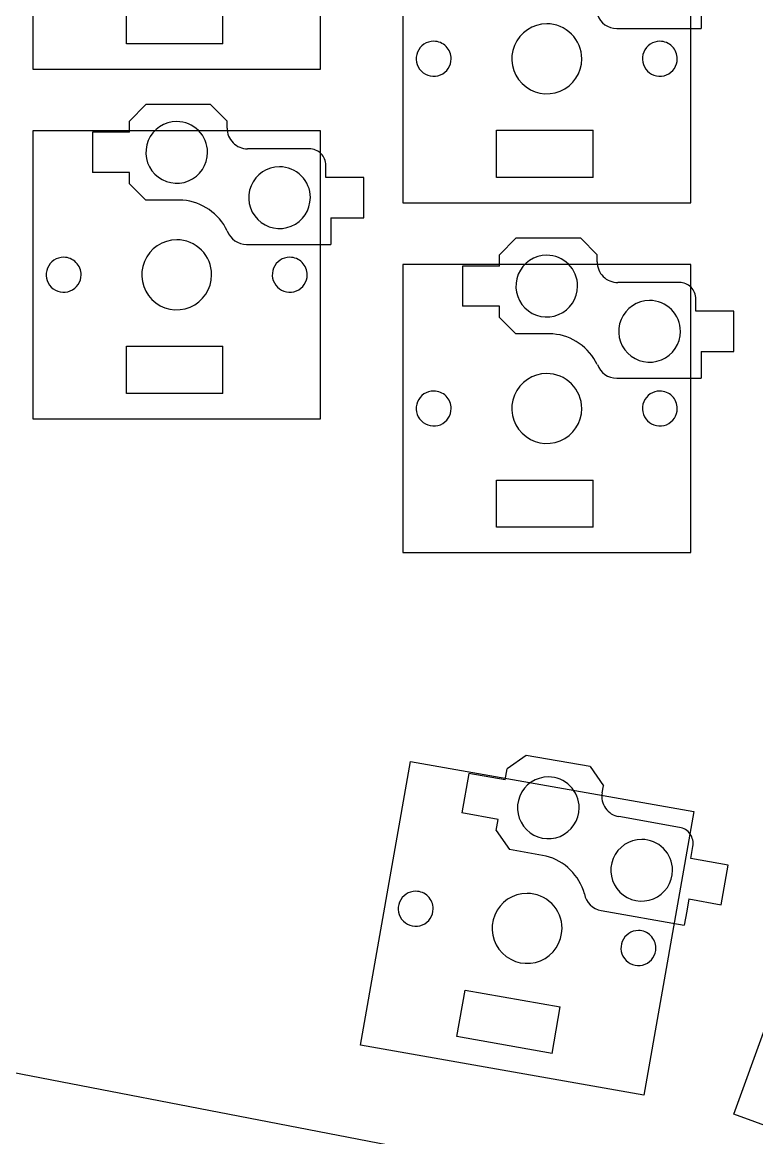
# Model space of a CAD drawing. Header units: millimetres. Extents: x 0 to 277, y 107 to 297.
# Drawn here: x 51.3 to 87, y 170.4 to 224.6 of the extents above; entities that cross this region are included whole.
import ezdxf

# ---------------------------------------------------------------- set-up
doc = ezdxf.new("R2010")
doc.units = ezdxf.units.MM
doc.layers.add('Layer_1', color=7, linetype='CONTINUOUS')

msp = doc.modelspace()

# ---------------------------------------------------------------- linework, layer by layer
at = {"layer": 'Layer_1', "color": 7}
for points in [[(51.7894, 222.3156), (65.7894, 222.3156), (65.7894, 236.3156), (51.7894, 236.3156)], [(69.7894, 215.8156), (83.7894, 215.8156), (83.7894, 229.8156), (69.7894, 229.8156)], [(76.789401, 224.515602)], [(76.789401, 224.515602)], [(76.789401, 224.515602)], [(71.289401, 223.665602)], [(71.289401, 223.665602)], [(71.289401, 223.665602)], [(82.289401, 223.665602)], [(82.289401, 223.665602)], [(82.289401, 223.665602)], [(58.789401, 219.765599)], [(58.789401, 219.765599)], [(58.789401, 219.765599)], [(51.7894, 205.3156), (65.7894, 205.3156), (65.7894, 219.3156), (51.7894, 219.3156)], [(63.789401, 217.565602)], [(63.789401, 217.565602)], [(63.789401, 217.565602)], [(58.789401, 214.015602)], [(58.789401, 214.015602)], [(58.789401, 214.015602)], [(53.289401, 213.165602)], [(53.289401, 213.165602)], [(53.289401, 213.165602)], [(64.289401, 213.165602)], [(64.289401, 213.165602)], [(64.289401, 213.165602)], [(76.789401, 213.265599)], [(76.789401, 213.265599)], [(76.789401, 213.265599)], [(69.7894, 198.8156), (83.7894, 198.8156), (83.7894, 212.8156), (69.7894, 212.8156)], [(81.789401, 211.065602)], [(81.789401, 211.065602)], [(81.789401, 211.065602)], [(76.789401, 207.5156)], [(76.789401, 207.5156)], [(76.789401, 207.5156)], [(71.289401, 206.6656)], [(71.289401, 206.6656)], [(71.289401, 206.6656)], [(82.289401, 206.6656)], [(82.289401, 206.6656)], [(82.289401, 206.6656)], [(83.9402, 186.2236), (81.5092, 172.4362), (67.7219, 174.8673), (70.1529, 188.6546)], [(76.864299, 187.905)], [(76.864299, 187.905)], [(76.864299, 187.905)], [(81.406299, 184.8702)], [(81.406299, 184.8702)], [(81.406299, 184.8702)], [(103.8295, 179.8809), (99.0413, 166.7252), (85.8856, 171.5135), (90.6738, 184.6692)], [(70.4146, 182.3505)], [(70.4146, 182.3505)], [(70.4146, 182.3505)], [(75.831104, 182.2454)], [(75.831104, 182.2454)], [(75.831104, 182.2454)], [(81.247501, 180.4404)], [(81.247501, 180.4404)], [(81.247501, 180.4404)]]:
    msp.add_lwpolyline(points, close=True, dxfattribs=at)
for points in [[(56.3394, 223.5406), (56.3394, 225.8406)], [(61.0394, 223.5406), (61.0394, 225.8406)], [(84.2934, 224.9906), (84.2934, 224.2906)], [(80.1894, 224.2906), (84.2934, 224.2906)], [(61.0394, 223.5406), (56.3394, 223.5406)], [(57.2894, 220.5906), (56.4894, 219.7906)], [(60.4394, 220.5906), (57.2894, 220.5906)], [(60.4394, 220.5906), (61.2394, 219.7906)], [(56.4894, 219.2406), (56.4894, 219.7906)], [(61.2394, 219.4406), (61.2394, 219.7906)], [(54.6854, 219.2406), (54.6854, 217.2906)], [(56.4894, 219.2406), (54.6854, 219.2406)], [(74.3394, 219.3406), (79.0394, 219.3406)], [(74.3394, 217.0406), (74.3394, 219.3406)], [(79.0394, 217.0406), (79.0394, 219.3406)], [(65.2394, 218.4406), (62.2394, 218.4406)], [(66.0394, 217.0406), (66.0394, 217.6406)], [(56.4894, 217.2906), (54.6854, 217.2906)], [(56.4894, 216.7406), (56.4894, 217.2906)], [(67.8934, 217.0406), (66.0394, 217.0406)], [(67.8934, 215.0906), (67.8934, 217.0406)], [(79.0394, 217.0406), (74.3394, 217.0406)], [(56.4894, 216.7406), (57.2894, 215.9406)], [(59.0894, 215.9406), (57.2894, 215.9406)], [(66.2934, 215.0906), (66.2934, 214.4906)], [(66.2934, 215.0906), (67.8934, 215.0906)], [(66.2934, 214.4906), (66.2934, 213.7906)], [(62.1894, 213.7906), (66.2934, 213.7906)], [(75.2894, 214.0906), (74.4894, 213.2906)], [(78.4394, 214.0906), (75.2894, 214.0906)], [(78.4394, 214.0906), (79.2394, 213.2906)], [(74.4894, 212.7406), (74.4894, 213.2906)], [(79.2394, 212.9406), (79.2394, 213.2906)], [(72.6854, 212.7406), (72.6854, 210.7906)], [(74.4894, 212.7406), (72.6854, 212.7406)], [(83.2394, 211.9406), (80.2394, 211.9406)], [(84.0394, 210.5406), (84.0394, 211.1406)], [(74.4894, 210.7906), (72.6854, 210.7906)], [(74.4894, 210.2406), (74.4894, 210.7906)], [(85.8934, 210.5406), (84.0394, 210.5406)], [(85.8934, 208.5906), (85.8934, 210.5406)], [(74.4894, 210.2406), (75.2894, 209.4406)], [(77.0894, 209.4406), (75.2894, 209.4406)], [(56.3394, 208.8406), (61.0394, 208.8406)], [(56.3394, 206.5406), (56.3394, 208.8406)], [(61.0394, 206.5406), (61.0394, 208.8406)], [(84.2934, 208.5906), (84.2934, 207.9906)], [(84.2934, 208.5906), (85.8934, 208.5906)], [(84.2934, 207.9906), (84.2934, 207.2906)], [(80.1894, 207.2906), (84.2934, 207.2906)], [(61.0394, 206.5406), (56.3394, 206.5406)], [(74.3394, 202.3406), (79.0394, 202.3406)], [(74.3394, 200.0406), (74.3394, 202.3406)], [(79.0394, 200.0406), (79.0394, 202.3406)], [(79.0394, 200.0406), (74.3394, 200.0406)], [(75.7908, 188.9552), (74.864, 188.3063)], [(78.8929, 188.4082), (75.7908, 188.9552)], [(74.7685, 187.7646), (74.864, 188.3063)], [(78.8929, 188.4082), (79.5419, 187.4814)], [(72.9919, 188.0779), (72.6533, 186.1575)], [(74.7685, 187.7646), (72.9919, 188.0779)], [(79.4811, 187.1368), (79.5419, 187.4814)], [(74.4299, 185.8442), (72.6533, 186.1575)], [(83.2467, 185.4574), (80.2922, 185.9783)], [(74.3344, 185.3026), (74.4299, 185.8442)], [(74.3344, 185.3026), (74.9833, 184.3758)], [(76.756, 184.0633), (74.9833, 184.3758)], [(83.7914, 183.9397), (83.8956, 184.5306)], [(85.2786, 181.6974), (85.6172, 183.6178), (83.7914, 183.9397)], [(83.7029, 181.9752), (83.5987, 181.3843)], [(83.7029, 181.9752), (85.2786, 181.6974)], [(79.4355, 181.4076), (83.4772, 180.695)], [(83.5987, 181.3843), (83.4772, 180.695)], [(99.4485, 164.1388), (15.0423, 180.4445)], [(72.4155, 175.2836), (72.8149, 177.5486), (77.4434, 176.7325)], [(77.0441, 174.4674), (77.4434, 176.7325)], [(77.0441, 174.4674), (72.4155, 175.2836)]]:
    msp.add_lwpolyline(points, dxfattribs=at)
for points in [[(76.789401, 224.515602), (76.101815, 224.515602), (75.481933, 224.10141), (75.218806, 223.466164)], [(76.789401, 224.515602), (76.101815, 224.515602), (75.481933, 224.10141), (75.218806, 223.466164)], [(76.789401, 224.515602), (76.101815, 224.515602), (75.481933, 224.10141), (75.218806, 223.466164)], [(77.991483, 224.017684), (77.672671, 224.336495), (77.240269, 224.515602), (76.789401, 224.515602)], [(77.991483, 224.017684), (77.672671, 224.336495), (77.240269, 224.515602), (76.789401, 224.515602)], [(77.991483, 224.017684), (77.672671, 224.336495), (77.240269, 224.515602), (76.789401, 224.515602)], [(79.2497, 224.9486), (79.393479, 224.553544), (79.768994, 224.2906), (80.1894, 224.2906)], [(78.489401, 222.815602), (78.489401, 223.26647), (78.310294, 223.698872), (77.991483, 224.017684)], [(78.489401, 222.815602), (78.489401, 223.26647), (78.310294, 223.698872), (77.991483, 224.017684)], [(78.489401, 222.815602), (78.489401, 223.26647), (78.310294, 223.698872), (77.991483, 224.017684)], [(71.289401, 223.665602), (70.945608, 223.665602), (70.635667, 223.458506), (70.504103, 223.140883)], [(71.289401, 223.665602), (70.945608, 223.665602), (70.635667, 223.458506), (70.504103, 223.140883)], [(71.289401, 223.665602), (70.945608, 223.665602), (70.635667, 223.458506), (70.504103, 223.140883)], [(71.890442, 223.416643), (71.731036, 223.576049), (71.514835, 223.665602), (71.289401, 223.665602)], [(71.890442, 223.416643), (71.731036, 223.576049), (71.514835, 223.665602), (71.289401, 223.665602)], [(71.890442, 223.416643), (71.731036, 223.576049), (71.514835, 223.665602), (71.289401, 223.665602)], [(72.139401, 222.815602), (72.139401, 223.041036), (72.049848, 223.257237), (71.890442, 223.416643)], [(72.139401, 222.815602), (72.139401, 223.041036), (72.049848, 223.257237), (71.890442, 223.416643)], [(72.139401, 222.815602), (72.139401, 223.041036), (72.049848, 223.257237), (71.890442, 223.416643)], [(75.218806, 223.466164), (74.955678, 222.830917), (75.101123, 222.099717), (75.587319, 221.61352)], [(75.218806, 223.466164), (74.955678, 222.830917), (75.101123, 222.099717), (75.587319, 221.61352)], [(75.218806, 223.466164), (74.955678, 222.830917), (75.101123, 222.099717), (75.587319, 221.61352)], [(82.289401, 223.665602), (81.945608, 223.665602), (81.635667, 223.458506), (81.504103, 223.140883)], [(82.289401, 223.665602), (81.945608, 223.665602), (81.635667, 223.458506), (81.504103, 223.140883)], [(82.289401, 223.665602), (81.945608, 223.665602), (81.635667, 223.458506), (81.504103, 223.140883)], [(82.890442, 223.416643), (82.731036, 223.576049), (82.514835, 223.665602), (82.289401, 223.665602)], [(82.890442, 223.416643), (82.731036, 223.576049), (82.514835, 223.665602), (82.289401, 223.665602)], [(82.890442, 223.416643), (82.731036, 223.576049), (82.514835, 223.665602), (82.289401, 223.665602)], [(83.139401, 222.815602), (83.139401, 223.041036), (83.049848, 223.257237), (82.890442, 223.416643)], [(83.139401, 222.815602), (83.139401, 223.041036), (83.049848, 223.257237), (82.890442, 223.416643)], [(83.139401, 222.815602), (83.139401, 223.041036), (83.049848, 223.257237), (82.890442, 223.416643)], [(70.504103, 223.140883), (70.37254, 222.82326), (70.445262, 222.45766), (70.68836, 222.214561)], [(70.504103, 223.140883), (70.37254, 222.82326), (70.445262, 222.45766), (70.68836, 222.214561)], [(70.504103, 223.140883), (70.37254, 222.82326), (70.445262, 222.45766), (70.68836, 222.214561)], [(81.504103, 223.140883), (81.37254, 222.82326), (81.445262, 222.45766), (81.68836, 222.214561)], [(81.504103, 223.140883), (81.37254, 222.82326), (81.445262, 222.45766), (81.68836, 222.214561)], [(81.504103, 223.140883), (81.37254, 222.82326), (81.445262, 222.45766), (81.68836, 222.214561)], [(71.614682, 222.030304), (71.932305, 222.161868), (72.139401, 222.471809), (72.139401, 222.815602)], [(71.614682, 222.030304), (71.932305, 222.161868), (72.139401, 222.471809), (72.139401, 222.815602)], [(71.614682, 222.030304), (71.932305, 222.161868), (72.139401, 222.471809), (72.139401, 222.815602)], [(77.439963, 221.245007), (78.075209, 221.508134), (78.489401, 222.128016), (78.489401, 222.815602)], [(77.439963, 221.245007), (78.075209, 221.508134), (78.489401, 222.128016), (78.489401, 222.815602)], [(77.439963, 221.245007), (78.075209, 221.508134), (78.489401, 222.128016), (78.489401, 222.815602)], [(82.614682, 222.030304), (82.932305, 222.161868), (83.139401, 222.471809), (83.139401, 222.815602)], [(82.614682, 222.030304), (82.932305, 222.161868), (83.139401, 222.471809), (83.139401, 222.815602)], [(82.614682, 222.030304), (82.932305, 222.161868), (83.139401, 222.471809), (83.139401, 222.815602)], [(70.68836, 222.214561), (70.931459, 221.971463), (71.297059, 221.898741), (71.614682, 222.030304)], [(70.68836, 222.214561), (70.931459, 221.971463), (71.297059, 221.898741), (71.614682, 222.030304)], [(70.68836, 222.214561), (70.931459, 221.971463), (71.297059, 221.898741), (71.614682, 222.030304)], [(81.68836, 222.214561), (81.931459, 221.971463), (82.297059, 221.898741), (82.614682, 222.030304)], [(81.68836, 222.214561), (81.931459, 221.971463), (82.297059, 221.898741), (82.614682, 222.030304)], [(81.68836, 222.214561), (81.931459, 221.971463), (82.297059, 221.898741), (82.614682, 222.030304)], [(75.587319, 221.61352), (76.073516, 221.127324), (76.804716, 220.981879), (77.439963, 221.245007)], [(75.587319, 221.61352), (76.073516, 221.127324), (76.804716, 220.981879), (77.439963, 221.245007)], [(75.587319, 221.61352), (76.073516, 221.127324), (76.804716, 220.981879), (77.439963, 221.245007)], [(58.789401, 219.765599), (58.182708, 219.765599), (57.635753, 219.400136), (57.403582, 218.839624)], [(58.789401, 219.765599), (58.182708, 219.765599), (57.635753, 219.400136), (57.403582, 218.839624)], [(58.789401, 219.765599), (58.182708, 219.765599), (57.635753, 219.400136), (57.403582, 218.839624)], [(59.850061, 219.326259), (59.568757, 219.607564), (59.187226, 219.765599), (58.789401, 219.765599)], [(59.850061, 219.326259), (59.568757, 219.607564), (59.187226, 219.765599), (58.789401, 219.765599)], [(59.850061, 219.326259), (59.568757, 219.607564), (59.187226, 219.765599), (58.789401, 219.765599)], [(60.289401, 218.265599), (60.289401, 218.663424), (60.131366, 219.044955), (59.850061, 219.326259)], [(60.289401, 218.265599), (60.289401, 218.663424), (60.131366, 219.044955), (59.850061, 219.326259)], [(60.289401, 218.265599), (60.289401, 218.663424), (60.131366, 219.044955), (59.850061, 219.326259)], [(61.2394, 219.4406), (61.2394, 219.175384), (61.344757, 218.92103), (61.532293, 218.733493)], [(57.403582, 218.839624), (57.17141, 218.279113), (57.299744, 217.633936), (57.728741, 217.204939)], [(57.403582, 218.839624), (57.17141, 218.279113), (57.299744, 217.633936), (57.728741, 217.204939)], [(57.403582, 218.839624), (57.17141, 218.279113), (57.299744, 217.633936), (57.728741, 217.204939)], [(61.532293, 218.733493), (61.71983, 218.545957), (61.974184, 218.4406), (62.2394, 218.4406)], [(59.363426, 216.87978), (59.923938, 217.111951), (60.289401, 217.658906), (60.289401, 218.265599)], [(59.363426, 216.87978), (59.923938, 217.111951), (60.289401, 217.658906), (60.289401, 218.265599)], [(59.363426, 216.87978), (59.923938, 217.111951), (60.289401, 217.658906), (60.289401, 218.265599)], [(65.805085, 218.206285), (65.655056, 218.356315), (65.451573, 218.4406), (65.2394, 218.4406)], [(66.0394, 217.6406), (66.0394, 217.852773), (65.955115, 218.056256), (65.805085, 218.206285)], [(63.789401, 217.565602), (63.182708, 217.565602), (62.635753, 217.200139), (62.403582, 216.639627)], [(63.789401, 217.565602), (63.182708, 217.565602), (62.635753, 217.200139), (62.403582, 216.639627)], [(63.789401, 217.565602), (63.182708, 217.565602), (62.635753, 217.200139), (62.403582, 216.639627)], [(64.850061, 217.126262), (64.568757, 217.407567), (64.187226, 217.565602), (63.789401, 217.565602)], [(64.850061, 217.126262), (64.568757, 217.407567), (64.187226, 217.565602), (63.789401, 217.565602)], [(64.850061, 217.126262), (64.568757, 217.407567), (64.187226, 217.565602), (63.789401, 217.565602)], [(57.728741, 217.204939), (58.157738, 216.775942), (58.802915, 216.647608), (59.363426, 216.87978)], [(57.728741, 217.204939), (58.157738, 216.775942), (58.802915, 216.647608), (59.363426, 216.87978)], [(57.728741, 217.204939), (58.157738, 216.775942), (58.802915, 216.647608), (59.363426, 216.87978)], [(65.289401, 216.065602), (65.289401, 216.463427), (65.131366, 216.844958), (64.850061, 217.126262)], [(65.289401, 216.065602), (65.289401, 216.463427), (65.131366, 216.844958), (64.850061, 217.126262)], [(65.289401, 216.065602), (65.289401, 216.463427), (65.131366, 216.844958), (64.850061, 217.126262)], [(62.403582, 216.639627), (62.17141, 216.079116), (62.299744, 215.433939), (62.728741, 215.004942)], [(62.403582, 216.639627), (62.17141, 216.079116), (62.299744, 215.433939), (62.728741, 215.004942)], [(62.403582, 216.639627), (62.17141, 216.079116), (62.299744, 215.433939), (62.728741, 215.004942)], [(61.2448, 214.4486), (60.843773, 215.294688), (60.02251, 215.863179), (59.0894, 215.9406)], [(64.363426, 214.679783), (64.923938, 214.911954), (65.289401, 215.458909), (65.289401, 216.065602)], [(64.363426, 214.679783), (64.923938, 214.911954), (65.289401, 215.458909), (65.289401, 216.065602)], [(64.363426, 214.679783), (64.923938, 214.911954), (65.289401, 215.458909), (65.289401, 216.065602)], [(62.728741, 215.004942), (63.157738, 214.575945), (63.802915, 214.447611), (64.363426, 214.679783)], [(62.728741, 215.004942), (63.157738, 214.575945), (63.802915, 214.447611), (64.363426, 214.679783)], [(62.728741, 215.004942), (63.157738, 214.575945), (63.802915, 214.447611), (64.363426, 214.679783)], [(61.2497, 214.4486), (61.393479, 214.053544), (61.768994, 213.7906), (62.1894, 213.7906)], [(58.789401, 214.015602), (58.101815, 214.015602), (57.481933, 213.60141), (57.218806, 212.966164)], [(58.789401, 214.015602), (58.101815, 214.015602), (57.481933, 213.60141), (57.218806, 212.966164)], [(58.789401, 214.015602), (58.101815, 214.015602), (57.481933, 213.60141), (57.218806, 212.966164)], [(59.991483, 213.517684), (59.672671, 213.836495), (59.240269, 214.015602), (58.789401, 214.015602)], [(59.991483, 213.517684), (59.672671, 213.836495), (59.240269, 214.015602), (58.789401, 214.015602)], [(59.991483, 213.517684), (59.672671, 213.836495), (59.240269, 214.015602), (58.789401, 214.015602)], [(53.289401, 213.165602), (52.945608, 213.165602), (52.635667, 212.958506), (52.504103, 212.640883)], [(53.289401, 213.165602), (52.945608, 213.165602), (52.635667, 212.958506), (52.504103, 212.640883)], [(53.289401, 213.165602), (52.945608, 213.165602), (52.635667, 212.958506), (52.504103, 212.640883)], [(53.890442, 212.916643), (53.731036, 213.076049), (53.514835, 213.165602), (53.289401, 213.165602)], [(53.890442, 212.916643), (53.731036, 213.076049), (53.514835, 213.165602), (53.289401, 213.165602)], [(53.890442, 212.916643), (53.731036, 213.076049), (53.514835, 213.165602), (53.289401, 213.165602)], [(60.489401, 212.315602), (60.489401, 212.76647), (60.310294, 213.198872), (59.991483, 213.517684)], [(60.489401, 212.315602), (60.489401, 212.76647), (60.310294, 213.198872), (59.991483, 213.517684)], [(60.489401, 212.315602), (60.489401, 212.76647), (60.310294, 213.198872), (59.991483, 213.517684)], [(64.289401, 213.165602), (63.945608, 213.165602), (63.635667, 212.958506), (63.504103, 212.640883)], [(64.289401, 213.165602), (63.945608, 213.165602), (63.635667, 212.958506), (63.504103, 212.640883)], [(64.289401, 213.165602), (63.945608, 213.165602), (63.635667, 212.958506), (63.504103, 212.640883)], [(64.890442, 212.916643), (64.731036, 213.076049), (64.514835, 213.165602), (64.289401, 213.165602)], [(64.890442, 212.916643), (64.731036, 213.076049), (64.514835, 213.165602), (64.289401, 213.165602)], [(64.890442, 212.916643), (64.731036, 213.076049), (64.514835, 213.165602), (64.289401, 213.165602)], [(76.789401, 213.265599), (76.182708, 213.265599), (75.635753, 212.900136), (75.403582, 212.339624)], [(76.789401, 213.265599), (76.182708, 213.265599), (75.635753, 212.900136), (75.403582, 212.339624)], [(76.789401, 213.265599), (76.182708, 213.265599), (75.635753, 212.900136), (75.403582, 212.339624)], [(77.850061, 212.826259), (77.568757, 213.107564), (77.187226, 213.265599), (76.789401, 213.265599)], [(77.850061, 212.826259), (77.568757, 213.107564), (77.187226, 213.265599), (76.789401, 213.265599)], [(77.850061, 212.826259), (77.568757, 213.107564), (77.187226, 213.265599), (76.789401, 213.265599)], [(52.504103, 212.640883), (52.37254, 212.32326), (52.445262, 211.95766), (52.68836, 211.714561)], [(52.504103, 212.640883), (52.37254, 212.32326), (52.445262, 211.95766), (52.68836, 211.714561)], [(52.504103, 212.640883), (52.37254, 212.32326), (52.445262, 211.95766), (52.68836, 211.714561)], [(54.139401, 212.315602), (54.139401, 212.541036), (54.049848, 212.757237), (53.890442, 212.916643)], [(54.139401, 212.315602), (54.139401, 212.541036), (54.049848, 212.757237), (53.890442, 212.916643)], [(54.139401, 212.315602), (54.139401, 212.541036), (54.049848, 212.757237), (53.890442, 212.916643)], [(57.218806, 212.966164), (56.955678, 212.330917), (57.101123, 211.599717), (57.587319, 211.11352)], [(57.218806, 212.966164), (56.955678, 212.330917), (57.101123, 211.599717), (57.587319, 211.11352)], [(57.218806, 212.966164), (56.955678, 212.330917), (57.101123, 211.599717), (57.587319, 211.11352)], [(63.504103, 212.640883), (63.37254, 212.32326), (63.445262, 211.95766), (63.68836, 211.714561)], [(63.504103, 212.640883), (63.37254, 212.32326), (63.445262, 211.95766), (63.68836, 211.714561)], [(63.504103, 212.640883), (63.37254, 212.32326), (63.445262, 211.95766), (63.68836, 211.714561)], [(65.139401, 212.315602), (65.139401, 212.541036), (65.049848, 212.757237), (64.890442, 212.916643)], [(65.139401, 212.315602), (65.139401, 212.541036), (65.049848, 212.757237), (64.890442, 212.916643)], [(65.139401, 212.315602), (65.139401, 212.541036), (65.049848, 212.757237), (64.890442, 212.916643)], [(78.289401, 211.765599), (78.289401, 212.163424), (78.131366, 212.544955), (77.850061, 212.826259)], [(78.289401, 211.765599), (78.289401, 212.163424), (78.131366, 212.544955), (77.850061, 212.826259)], [(78.289401, 211.765599), (78.289401, 212.163424), (78.131366, 212.544955), (77.850061, 212.826259)], [(79.2394, 212.9406), (79.2394, 212.675384), (79.344757, 212.42103), (79.532293, 212.233493)], [(53.614682, 211.530304), (53.932305, 211.661868), (54.139401, 211.971809), (54.139401, 212.315602)], [(53.614682, 211.530304), (53.932305, 211.661868), (54.139401, 211.971809), (54.139401, 212.315602)], [(53.614682, 211.530304), (53.932305, 211.661868), (54.139401, 211.971809), (54.139401, 212.315602)], [(59.439963, 210.745007), (60.075209, 211.008134), (60.489401, 211.628016), (60.489401, 212.315602)], [(59.439963, 210.745007), (60.075209, 211.008134), (60.489401, 211.628016), (60.489401, 212.315602)], [(59.439963, 210.745007), (60.075209, 211.008134), (60.489401, 211.628016), (60.489401, 212.315602)], [(64.614682, 211.530304), (64.932305, 211.661868), (65.139401, 211.971809), (65.139401, 212.315602)], [(64.614682, 211.530304), (64.932305, 211.661868), (65.139401, 211.971809), (65.139401, 212.315602)], [(64.614682, 211.530304), (64.932305, 211.661868), (65.139401, 211.971809), (65.139401, 212.315602)], [(75.403582, 212.339624), (75.17141, 211.779113), (75.299744, 211.133936), (75.728741, 210.704939)], [(75.403582, 212.339624), (75.17141, 211.779113), (75.299744, 211.133936), (75.728741, 210.704939)], [(75.403582, 212.339624), (75.17141, 211.779113), (75.299744, 211.133936), (75.728741, 210.704939)], [(79.532293, 212.233493), (79.71983, 212.045957), (79.974184, 211.9406), (80.2394, 211.9406)], [(52.68836, 211.714561), (52.931459, 211.471463), (53.297059, 211.398741), (53.614682, 211.530304)], [(52.68836, 211.714561), (52.931459, 211.471463), (53.297059, 211.398741), (53.614682, 211.530304)], [(52.68836, 211.714561), (52.931459, 211.471463), (53.297059, 211.398741), (53.614682, 211.530304)], [(63.68836, 211.714561), (63.931459, 211.471463), (64.297059, 211.398741), (64.614682, 211.530304)], [(63.68836, 211.714561), (63.931459, 211.471463), (64.297059, 211.398741), (64.614682, 211.530304)], [(63.68836, 211.714561), (63.931459, 211.471463), (64.297059, 211.398741), (64.614682, 211.530304)], [(77.363426, 210.37978), (77.923938, 210.611951), (78.289401, 211.158906), (78.289401, 211.765599)], [(77.363426, 210.37978), (77.923938, 210.611951), (78.289401, 211.158906), (78.289401, 211.765599)], [(77.363426, 210.37978), (77.923938, 210.611951), (78.289401, 211.158906), (78.289401, 211.765599)], [(83.805085, 211.706285), (83.655056, 211.856315), (83.451573, 211.9406), (83.2394, 211.9406)], [(84.0394, 211.1406), (84.0394, 211.352773), (83.955115, 211.556256), (83.805085, 211.706285)], [(57.587319, 211.11352), (58.073516, 210.627324), (58.804716, 210.481879), (59.439963, 210.745007)], [(57.587319, 211.11352), (58.073516, 210.627324), (58.804716, 210.481879), (59.439963, 210.745007)], [(57.587319, 211.11352), (58.073516, 210.627324), (58.804716, 210.481879), (59.439963, 210.745007)], [(81.789401, 211.065602), (81.182708, 211.065602), (80.635753, 210.700139), (80.403582, 210.139627)], [(81.789401, 211.065602), (81.182708, 211.065602), (80.635753, 210.700139), (80.403582, 210.139627)], [(81.789401, 211.065602), (81.182708, 211.065602), (80.635753, 210.700139), (80.403582, 210.139627)], [(82.850061, 210.626262), (82.568757, 210.907567), (82.187226, 211.065602), (81.789401, 211.065602)], [(82.850061, 210.626262), (82.568757, 210.907567), (82.187226, 211.065602), (81.789401, 211.065602)], [(82.850061, 210.626262), (82.568757, 210.907567), (82.187226, 211.065602), (81.789401, 211.065602)], [(75.728741, 210.704939), (76.157738, 210.275942), (76.802915, 210.147608), (77.363426, 210.37978)], [(75.728741, 210.704939), (76.157738, 210.275942), (76.802915, 210.147608), (77.363426, 210.37978)], [(75.728741, 210.704939), (76.157738, 210.275942), (76.802915, 210.147608), (77.363426, 210.37978)], [(83.289401, 209.565602), (83.289401, 209.963427), (83.131366, 210.344958), (82.850061, 210.626262)], [(83.289401, 209.565602), (83.289401, 209.963427), (83.131366, 210.344958), (82.850061, 210.626262)], [(83.289401, 209.565602), (83.289401, 209.963427), (83.131366, 210.344958), (82.850061, 210.626262)], [(80.403582, 210.139627), (80.17141, 209.579116), (80.299744, 208.933939), (80.728741, 208.504942)], [(80.403582, 210.139627), (80.17141, 209.579116), (80.299744, 208.933939), (80.728741, 208.504942)], [(80.403582, 210.139627), (80.17141, 209.579116), (80.299744, 208.933939), (80.728741, 208.504942)], [(79.2448, 207.9486), (78.843773, 208.794688), (78.02251, 209.363179), (77.0894, 209.4406)], [(82.363426, 208.179783), (82.923938, 208.411954), (83.289401, 208.958909), (83.289401, 209.565602)], [(82.363426, 208.179783), (82.923938, 208.411954), (83.289401, 208.958909), (83.289401, 209.565602)], [(82.363426, 208.179783), (82.923938, 208.411954), (83.289401, 208.958909), (83.289401, 209.565602)], [(80.728741, 208.504942), (81.157738, 208.075945), (81.802915, 207.947611), (82.363426, 208.179783)], [(80.728741, 208.504942), (81.157738, 208.075945), (81.802915, 207.947611), (82.363426, 208.179783)], [(80.728741, 208.504942), (81.157738, 208.075945), (81.802915, 207.947611), (82.363426, 208.179783)], [(79.2497, 207.9486), (79.393479, 207.553544), (79.768994, 207.2906), (80.1894, 207.2906)], [(76.789401, 207.5156), (76.101815, 207.5156), (75.481933, 207.101408), (75.218806, 206.466162)], [(76.789401, 207.5156), (76.101815, 207.5156), (75.481933, 207.101408), (75.218806, 206.466162)], [(76.789401, 207.5156), (76.101815, 207.5156), (75.481933, 207.101408), (75.218806, 206.466162)], [(77.991483, 207.017682), (77.672671, 207.336493), (77.240269, 207.5156), (76.789401, 207.5156)], [(77.991483, 207.017682), (77.672671, 207.336493), (77.240269, 207.5156), (76.789401, 207.5156)], [(77.991483, 207.017682), (77.672671, 207.336493), (77.240269, 207.5156), (76.789401, 207.5156)], [(71.289401, 206.6656), (70.945608, 206.6656), (70.635667, 206.458504), (70.504103, 206.140881)], [(71.289401, 206.6656), (70.945608, 206.6656), (70.635667, 206.458504), (70.504103, 206.140881)], [(71.289401, 206.6656), (70.945608, 206.6656), (70.635667, 206.458504), (70.504103, 206.140881)], [(71.890442, 206.416641), (71.731036, 206.576047), (71.514835, 206.6656), (71.289401, 206.6656)], [(71.890442, 206.416641), (71.731036, 206.576047), (71.514835, 206.6656), (71.289401, 206.6656)], [(71.890442, 206.416641), (71.731036, 206.576047), (71.514835, 206.6656), (71.289401, 206.6656)], [(78.489401, 205.8156), (78.489401, 206.266468), (78.310294, 206.69887), (77.991483, 207.017682)], [(78.489401, 205.8156), (78.489401, 206.266468), (78.310294, 206.69887), (77.991483, 207.017682)], [(78.489401, 205.8156), (78.489401, 206.266468), (78.310294, 206.69887), (77.991483, 207.017682)], [(82.289401, 206.6656), (81.945608, 206.6656), (81.635667, 206.458504), (81.504103, 206.140881)], [(82.289401, 206.6656), (81.945608, 206.6656), (81.635667, 206.458504), (81.504103, 206.140881)], [(82.289401, 206.6656), (81.945608, 206.6656), (81.635667, 206.458504), (81.504103, 206.140881)], [(82.890442, 206.416641), (82.731036, 206.576047), (82.514835, 206.6656), (82.289401, 206.6656)], [(82.890442, 206.416641), (82.731036, 206.576047), (82.514835, 206.6656), (82.289401, 206.6656)], [(82.890442, 206.416641), (82.731036, 206.576047), (82.514835, 206.6656), (82.289401, 206.6656)], [(70.504103, 206.140881), (70.37254, 205.823258), (70.445262, 205.457658), (70.68836, 205.214559)], [(70.504103, 206.140881), (70.37254, 205.823258), (70.445262, 205.457658), (70.68836, 205.214559)], [(70.504103, 206.140881), (70.37254, 205.823258), (70.445262, 205.457658), (70.68836, 205.214559)], [(72.139401, 205.8156), (72.139401, 206.041034), (72.049848, 206.257235), (71.890442, 206.416641)], [(72.139401, 205.8156), (72.139401, 206.041034), (72.049848, 206.257235), (71.890442, 206.416641)], [(72.139401, 205.8156), (72.139401, 206.041034), (72.049848, 206.257235), (71.890442, 206.416641)], [(75.218806, 206.466162), (74.955678, 205.830915), (75.101123, 205.099715), (75.587319, 204.613518)], [(75.218806, 206.466162), (74.955678, 205.830915), (75.101123, 205.099715), (75.587319, 204.613518)], [(75.218806, 206.466162), (74.955678, 205.830915), (75.101123, 205.099715), (75.587319, 204.613518)], [(81.504103, 206.140881), (81.37254, 205.823258), (81.445262, 205.457658), (81.68836, 205.214559)], [(81.504103, 206.140881), (81.37254, 205.823258), (81.445262, 205.457658), (81.68836, 205.214559)], [(81.504103, 206.140881), (81.37254, 205.823258), (81.445262, 205.457658), (81.68836, 205.214559)], [(83.139401, 205.8156), (83.139401, 206.041034), (83.049848, 206.257235), (82.890442, 206.416641)], [(83.139401, 205.8156), (83.139401, 206.041034), (83.049848, 206.257235), (82.890442, 206.416641)], [(83.139401, 205.8156), (83.139401, 206.041034), (83.049848, 206.257235), (82.890442, 206.416641)], [(71.614682, 205.030302), (71.932305, 205.161866), (72.139401, 205.471807), (72.139401, 205.8156)], [(71.614682, 205.030302), (71.932305, 205.161866), (72.139401, 205.471807), (72.139401, 205.8156)], [(71.614682, 205.030302), (71.932305, 205.161866), (72.139401, 205.471807), (72.139401, 205.8156)], [(77.439963, 204.245005), (78.075209, 204.508132), (78.489401, 205.128014), (78.489401, 205.8156)], [(77.439963, 204.245005), (78.075209, 204.508132), (78.489401, 205.128014), (78.489401, 205.8156)], [(77.439963, 204.245005), (78.075209, 204.508132), (78.489401, 205.128014), (78.489401, 205.8156)], [(82.614682, 205.030302), (82.932305, 205.161866), (83.139401, 205.471807), (83.139401, 205.8156)], [(82.614682, 205.030302), (82.932305, 205.161866), (83.139401, 205.471807), (83.139401, 205.8156)], [(82.614682, 205.030302), (82.932305, 205.161866), (83.139401, 205.471807), (83.139401, 205.8156)], [(70.68836, 205.214559), (70.931459, 204.971461), (71.297059, 204.898739), (71.614682, 205.030302)], [(70.68836, 205.214559), (70.931459, 204.971461), (71.297059, 204.898739), (71.614682, 205.030302)], [(70.68836, 205.214559), (70.931459, 204.971461), (71.297059, 204.898739), (71.614682, 205.030302)], [(81.68836, 205.214559), (81.931459, 204.971461), (82.297059, 204.898739), (82.614682, 205.030302)], [(81.68836, 205.214559), (81.931459, 204.971461), (82.297059, 204.898739), (82.614682, 205.030302)], [(81.68836, 205.214559), (81.931459, 204.971461), (82.297059, 204.898739), (82.614682, 205.030302)], [(75.587319, 204.613518), (76.073516, 204.127322), (76.804716, 203.981877), (77.439963, 204.245005)], [(75.587319, 204.613518), (76.073516, 204.127322), (76.804716, 203.981877), (77.439963, 204.245005)], [(75.587319, 204.613518), (76.073516, 204.127322), (76.804716, 203.981877), (77.439963, 204.245005)], [(76.864299, 187.905), (76.257606, 187.905), (75.710651, 187.539537), (75.47848, 186.979025)], [(76.864299, 187.905), (76.257606, 187.905), (75.710651, 187.539537), (75.47848, 186.979025)], [(76.864299, 187.905), (76.257606, 187.905), (75.710651, 187.539537), (75.47848, 186.979025)], [(77.924959, 187.46566), (77.643655, 187.746965), (77.262124, 187.905), (76.864299, 187.905)], [(77.924959, 187.46566), (77.643655, 187.746965), (77.262124, 187.905), (76.864299, 187.905)], [(77.924959, 187.46566), (77.643655, 187.746965), (77.262124, 187.905), (76.864299, 187.905)], [(78.364299, 186.405), (78.364299, 186.802825), (78.206264, 187.184356), (77.924959, 187.46566)], [(78.364299, 186.405), (78.364299, 186.802825), (78.206264, 187.184356), (77.924959, 187.46566)], [(78.364299, 186.405), (78.364299, 186.802825), (78.206264, 187.184356), (77.924959, 187.46566)], [(79.4811, 187.1368), (79.435032, 186.875615), (79.494606, 186.606826), (79.646716, 186.389565)], [(75.47848, 186.979025), (75.246308, 186.418514), (75.374642, 185.773337), (75.803639, 185.34434)], [(75.47848, 186.979025), (75.246308, 186.418514), (75.374642, 185.773337), (75.803639, 185.34434)], [(75.47848, 186.979025), (75.246308, 186.418514), (75.374642, 185.773337), (75.803639, 185.34434)], [(77.438324, 185.019181), (77.998836, 185.251352), (78.364299, 185.798307), (78.364299, 186.405)], [(77.438324, 185.019181), (77.998836, 185.251352), (78.364299, 185.798307), (78.364299, 186.405)], [(77.438324, 185.019181), (77.998836, 185.251352), (78.364299, 185.798307), (78.364299, 186.405)], [(79.646716, 186.389565), (79.798827, 186.172304), (80.031015, 186.024368), (80.2922, 185.9783)], [(83.7631, 185.128394), (83.641407, 185.302203), (83.455652, 185.42055), (83.2467, 185.4574)], [(75.803639, 185.34434), (76.232636, 184.915343), (76.877813, 184.787009), (77.438324, 185.019181)], [(75.803639, 185.34434), (76.232636, 184.915343), (76.877813, 184.787009), (77.438324, 185.019181)], [(75.803639, 185.34434), (76.232636, 184.915343), (76.877813, 184.787009), (77.438324, 185.019181)], [(83.8956, 184.5306), (83.932454, 184.739551), (83.884792, 184.954584), (83.7631, 185.128394)], [(81.406299, 184.8702), (80.799606, 184.8702), (80.252651, 184.504737), (80.02048, 183.944225)], [(81.406299, 184.8702), (80.799606, 184.8702), (80.252651, 184.504737), (80.02048, 183.944225)], [(81.406299, 184.8702), (80.799606, 184.8702), (80.252651, 184.504737), (80.02048, 183.944225)], [(82.466959, 184.43086), (82.185655, 184.712165), (81.804124, 184.8702), (81.406299, 184.8702)], [(82.466959, 184.43086), (82.185655, 184.712165), (81.804124, 184.8702), (81.406299, 184.8702)], [(82.466959, 184.43086), (82.185655, 184.712165), (81.804124, 184.8702), (81.406299, 184.8702)], [(82.906299, 183.3702), (82.906299, 183.768025), (82.748264, 184.149556), (82.466959, 184.43086)], [(82.906299, 183.3702), (82.906299, 183.768025), (82.748264, 184.149556), (82.466959, 184.43086)], [(82.906299, 183.3702), (82.906299, 183.768025), (82.748264, 184.149556), (82.466959, 184.43086)], [(78.6196, 182.2196), (78.371609, 183.122512), (77.661522, 183.825016), (76.756, 184.0633)], [(80.02048, 183.944225), (79.788308, 183.383714), (79.916642, 182.738537), (80.345639, 182.30954)], [(80.02048, 183.944225), (79.788308, 183.383714), (79.916642, 182.738537), (80.345639, 182.30954)], [(80.02048, 183.944225), (79.788308, 183.383714), (79.916642, 182.738537), (80.345639, 182.30954)], [(81.980324, 181.984381), (82.540836, 182.216552), (82.906299, 182.763507), (82.906299, 183.3702)], [(81.980324, 181.984381), (82.540836, 182.216552), (82.906299, 182.763507), (82.906299, 183.3702)], [(81.980324, 181.984381), (82.540836, 182.216552), (82.906299, 182.763507), (82.906299, 183.3702)], [(70.4146, 182.3505), (70.070807, 182.3505), (69.760866, 182.143404), (69.629302, 181.825781)], [(70.4146, 182.3505), (70.070807, 182.3505), (69.760866, 182.143404), (69.629302, 181.825781)], [(70.4146, 182.3505), (70.070807, 182.3505), (69.760866, 182.143404), (69.629302, 181.825781)], [(71.015641, 182.101541), (70.856235, 182.260947), (70.640034, 182.3505), (70.4146, 182.3505)], [(71.015641, 182.101541), (70.856235, 182.260947), (70.640034, 182.3505), (70.4146, 182.3505)], [(71.015641, 182.101541), (70.856235, 182.260947), (70.640034, 182.3505), (70.4146, 182.3505)], [(75.831104, 182.2454), (75.143518, 182.2454), (74.523636, 181.831208), (74.260509, 181.195962)], [(75.831104, 182.2454), (75.143518, 182.2454), (74.523636, 181.831208), (74.260509, 181.195962)], [(75.831104, 182.2454), (75.143518, 182.2454), (74.523636, 181.831208), (74.260509, 181.195962)], [(77.033186, 181.747482), (76.714374, 182.066293), (76.281972, 182.2454), (75.831104, 182.2454)], [(77.033186, 181.747482), (76.714374, 182.066293), (76.281972, 182.2454), (75.831104, 182.2454)], [(77.033186, 181.747482), (76.714374, 182.066293), (76.281972, 182.2454), (75.831104, 182.2454)], [(78.6244, 182.2188), (78.697378, 181.80479), (79.021499, 181.480629), (79.4355, 181.4076)], [(80.345639, 182.30954), (80.774636, 181.880543), (81.419813, 181.752209), (81.980324, 181.984381)], [(80.345639, 182.30954), (80.774636, 181.880543), (81.419813, 181.752209), (81.980324, 181.984381)], [(80.345639, 182.30954), (80.774636, 181.880543), (81.419813, 181.752209), (81.980324, 181.984381)], [(69.629302, 181.825781), (69.497739, 181.508158), (69.570461, 181.142558), (69.813559, 180.899459)], [(69.629302, 181.825781), (69.497739, 181.508158), (69.570461, 181.142558), (69.813559, 180.899459)], [(69.629302, 181.825781), (69.497739, 181.508158), (69.570461, 181.142558), (69.813559, 180.899459)], [(71.2646, 181.5005), (71.2646, 181.725934), (71.175047, 181.942135), (71.015641, 182.101541)], [(71.2646, 181.5005), (71.2646, 181.725934), (71.175047, 181.942135), (71.015641, 182.101541)], [(71.2646, 181.5005), (71.2646, 181.725934), (71.175047, 181.942135), (71.015641, 182.101541)], [(77.531104, 180.5454), (77.531104, 180.996268), (77.351997, 181.42867), (77.033186, 181.747482)], [(77.531104, 180.5454), (77.531104, 180.996268), (77.351997, 181.42867), (77.033186, 181.747482)], [(77.531104, 180.5454), (77.531104, 180.996268), (77.351997, 181.42867), (77.033186, 181.747482)], [(70.739881, 180.715202), (71.057504, 180.846766), (71.2646, 181.156707), (71.2646, 181.5005)], [(70.739881, 180.715202), (71.057504, 180.846766), (71.2646, 181.156707), (71.2646, 181.5005)], [(70.739881, 180.715202), (71.057504, 180.846766), (71.2646, 181.156707), (71.2646, 181.5005)], [(74.260509, 181.195962), (73.997381, 180.560715), (74.142826, 179.829515), (74.629022, 179.343318)], [(74.260509, 181.195962), (73.997381, 180.560715), (74.142826, 179.829515), (74.629022, 179.343318)], [(74.260509, 181.195962), (73.997381, 180.560715), (74.142826, 179.829515), (74.629022, 179.343318)], [(69.813559, 180.899459), (70.056658, 180.656361), (70.422258, 180.583639), (70.739881, 180.715202)], [(69.813559, 180.899459), (70.056658, 180.656361), (70.422258, 180.583639), (70.739881, 180.715202)], [(69.813559, 180.899459), (70.056658, 180.656361), (70.422258, 180.583639), (70.739881, 180.715202)], [(76.481666, 178.974805), (77.116912, 179.237932), (77.531104, 179.857814), (77.531104, 180.5454)], [(76.481666, 178.974805), (77.116912, 179.237932), (77.531104, 179.857814), (77.531104, 180.5454)], [(76.481666, 178.974805), (77.116912, 179.237932), (77.531104, 179.857814), (77.531104, 180.5454)], [(81.247501, 180.4404), (80.903708, 180.4404), (80.593767, 180.233304), (80.462203, 179.915681)], [(81.247501, 180.4404), (80.903708, 180.4404), (80.593767, 180.233304), (80.462203, 179.915681)], [(81.247501, 180.4404), (80.903708, 180.4404), (80.593767, 180.233304), (80.462203, 179.915681)], [(81.848542, 180.191441), (81.689136, 180.350847), (81.472935, 180.4404), (81.247501, 180.4404)], [(81.848542, 180.191441), (81.689136, 180.350847), (81.472935, 180.4404), (81.247501, 180.4404)], [(81.848542, 180.191441), (81.689136, 180.350847), (81.472935, 180.4404), (81.247501, 180.4404)], [(82.097501, 179.5904), (82.097501, 179.815834), (82.007948, 180.032035), (81.848542, 180.191441)], [(82.097501, 179.5904), (82.097501, 179.815834), (82.007948, 180.032035), (81.848542, 180.191441)], [(82.097501, 179.5904), (82.097501, 179.815834), (82.007948, 180.032035), (81.848542, 180.191441)], [(80.462203, 179.915681), (80.33064, 179.598058), (80.403362, 179.232458), (80.64646, 178.989359)], [(80.462203, 179.915681), (80.33064, 179.598058), (80.403362, 179.232458), (80.64646, 178.989359)], [(80.462203, 179.915681), (80.33064, 179.598058), (80.403362, 179.232458), (80.64646, 178.989359)], [(81.572782, 178.805102), (81.890405, 178.936666), (82.097501, 179.246607), (82.097501, 179.5904)], [(81.572782, 178.805102), (81.890405, 178.936666), (82.097501, 179.246607), (82.097501, 179.5904)], [(81.572782, 178.805102), (81.890405, 178.936666), (82.097501, 179.246607), (82.097501, 179.5904)], [(74.629022, 179.343318), (75.115219, 178.857122), (75.846419, 178.711677), (76.481666, 178.974805)], [(74.629022, 179.343318), (75.115219, 178.857122), (75.846419, 178.711677), (76.481666, 178.974805)], [(74.629022, 179.343318), (75.115219, 178.857122), (75.846419, 178.711677), (76.481666, 178.974805)], [(80.64646, 178.989359), (80.889559, 178.746261), (81.255159, 178.673539), (81.572782, 178.805102)], [(80.64646, 178.989359), (80.889559, 178.746261), (81.255159, 178.673539), (81.572782, 178.805102)], [(80.64646, 178.989359), (80.889559, 178.746261), (81.255159, 178.673539), (81.572782, 178.805102)]]:
    msp.add_open_spline(points, degree=3, dxfattribs=at)

doc.saveas('drawing.dxf')
